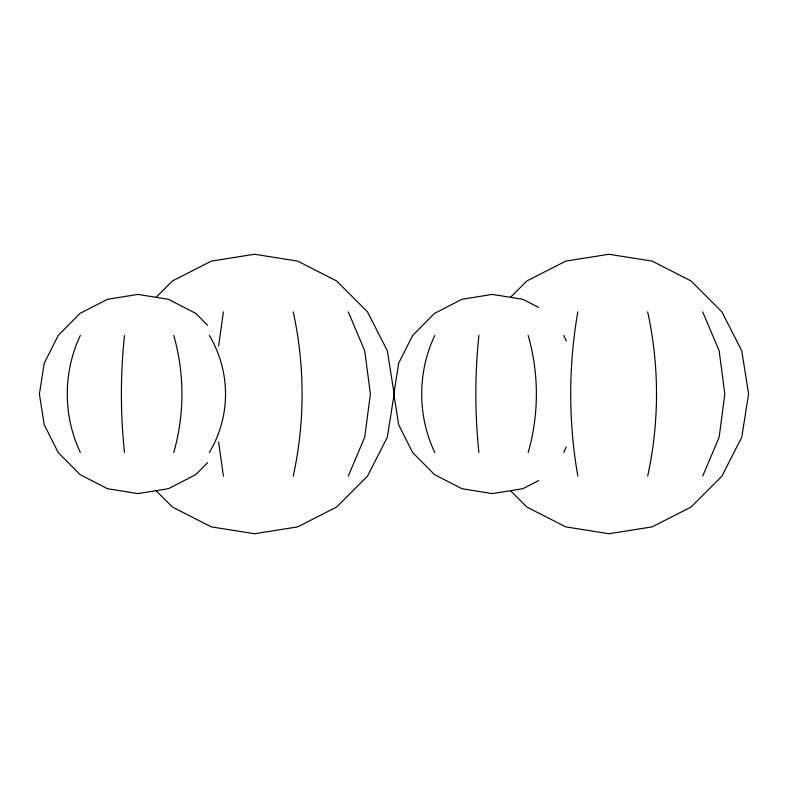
<?xml version="1.0" encoding="UTF-8"?>
<svg xmlns="http://www.w3.org/2000/svg" width="788" height="788" viewBox="0 0 788 788"><rect width="100%" height="100%" fill="white"/><g stroke="black" fill="none" stroke-linecap="round" stroke-linejoin="round"><path stroke-width="1.18" d="M124.484 335.461C120.377 374.349 120.377 413.651 124.484 452.539M478.917 335.461C474.809 374.349 474.809 413.651 478.917 452.539M218.621 345.952L223.398 311.861M577.84 311.861C568.335 366.105 568.335 421.895 577.84 476.139M293.225 476.139C305.035 422.181 305.035 365.819 293.225 311.861M647.657 476.139C659.467 422.181 659.467 365.819 647.657 311.861M173.744 452.539C184.658 414.458 184.658 373.542 173.744 335.461M528.187 452.539C539.09 414.458 539.09 373.542 528.187 335.461M80.356 335.461C62.912 372.133 62.912 415.867 80.356 452.539M434.789 335.461C417.344 372.133 417.344 415.867 434.789 452.539M348.266 476.139L364.726 437.182L370.399 394L364.726 350.818L348.266 311.861M702.699 476.139L719.158 437.182L724.832 394L719.158 350.818L702.699 311.861M209.332 452.539C230.933 416.281 230.933 371.719 209.332 335.461M563.765 452.539L566.276 446.993M207.579 462.714L195.848 474.573L168.376 488.718L137.93 493.593L107.483 488.718L80.012 474.573L58.214 452.539L44.227 424.781L39.4 394L44.227 363.219L58.214 335.461L80.012 313.427L107.483 299.282L137.93 294.407L168.376 299.282L195.848 313.427L207.579 325.286M156.123 297.263L172.424 280.952L211.361 261.104L254.514 254.258L297.667 261.104L336.594 280.952L367.494 311.861L387.332 350.818L394.167 394L387.332 437.182L367.494 476.139L336.594 507.048L297.667 526.896L254.514 533.742L211.361 526.896L172.424 507.048L156.123 490.737M510.555 297.263L526.867 280.952L565.794 261.104L608.947 254.258L652.1 261.104L691.037 280.952L721.926 311.861L741.764 350.818L748.6 394L741.764 437.182L721.926 476.139L691.037 507.048L652.1 526.896L608.947 533.742L565.794 526.896L526.867 507.048L510.555 490.737M538.657 480.562L522.818 488.718L492.362 493.593L461.916 488.718L434.454 474.573L412.656 452.539L398.659 424.781L393.833 394L398.659 363.219L412.656 335.461L434.454 313.427L461.916 299.282L492.362 294.407L522.818 299.282L538.657 307.438M563.765 335.461L566.276 341.007M218.621 442.048L223.398 476.139"/></g></svg>
